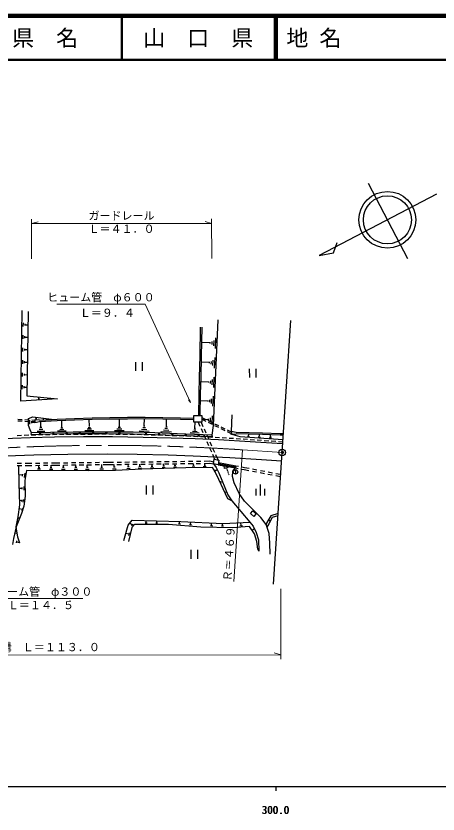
# Model space of a CAD drawing. Units: millimetres, scale not verified. Extents: x 40000 to 680000, y 20000 to 380000.
# Drawn here: x 309007 to 404813, y 198715 to 380000 of the extents above; entities that cross this region are included whole.
import ezdxf
from ezdxf.enums import TextEntityAlignment as Align

# ---------------------------------------------------------------- set-up
doc = ezdxf.new("R2010")
doc.units = ezdxf.units.MM
doc.header["$LTSCALE"] = 1000
doc.header["$PDMODE"] = 32
doc.header["$PDSIZE"] = 500
doc.linetypes.add('CHAIN', pattern=[18.5, 12, -1.5, 3.5, -1.5])
for name, color, linetype, lineweight in [('M-BGD', 7, 'Continuous', 25), ('M-BMK', 2, 'CHAIN', 13), ('M-BMK-OTRS', 5, 'Continuous', 25), ('M-BMK-SRVR', 3, 'Continuous', 25), ('M-STR-HTXT', 7, 'Continuous', 13), ('M-STR-STRC', 7, 'Continuous', 25), ('M-TTL', 2, 'Continuous', 140), ('M-TTL-BAND', 7, 'Continuous', 25), ('M-TTL-LINE', 7, 'Continuous', 50), ('M-WORK', 1, 'Continuous', 13)]:
    doc.layers.add(name, color=color, linetype=linetype, lineweight=lineweight)
doc.layers.add('M-OTRS', color=6, linetype='Continuous')
doc.layers.add('M-TTL-TXT', color=7, linetype='Continuous')
doc.styles.add('ＭＳ ゴシック', font='')
doc.styles.get('ＭＳ ゴシック').set_extended_font_data('MS Gothic')

# ---------------------------------------------------------------- blocks, each defined once
blk = doc.blocks.new('open_arrow')
at = {"color": 0, "linetype": 'Continuous', "lineweight": -2}
blk.add_lwpolyline([(7.5, 1.25), (0, 0), (7.5, -1.25)], dxfattribs=at)

msp = doc.modelspace()

# ---------------------------------------------------------------- linework, layer by layer
at = {"layer": 'M-BGD'}
for p, q in [((310668, 309469), (310681, 310296)), ((311085, 309669), (311091, 310083)), ((354800, 310979), (353768, 287000)), ((311088, 309876), (311708, 309867)), ((310624, 306636), (310637, 307467)), ((311042, 306838), (311049, 307253)), ((311046, 307045), (311669, 307036)), ((354324, 306914), (354218, 304435)), ((310579, 303799), (310592, 304634)), ((353032, 305728), (351173, 305808)), ((353038, 305883), (353025, 305573)), ((353458, 306020), (353432, 305400)), ((353885, 306312), (353831, 305072)), ((311000, 304001), (311007, 304419)), ((311003, 304210), (311630, 304200)), ((310534, 300958), (310548, 301797)), ((310957, 301161), (310964, 301581)), ((310961, 301371), (311590, 301361)), ((336157, 301391), (336159, 299391)), ((337657, 301393), (337659, 299393)), ((352879, 301249), (351081, 301327)), ((352886, 301399), (352873, 301099)), ((353292, 301532), (353266, 300932)), ((353704, 301815), (353653, 300615)), ((354130, 302397), (354027, 299999)), ((361978, 299880), (361981, 297880)), ((363478, 299882), (363481, 297882)), ((310490, 298113), (310503, 298956)), ((310915, 298317), (310921, 298739)), ((310918, 298528), (311551, 298518)), ((353528, 297398), (353478, 296238)), ((353939, 297961), (353839, 295642)), ((310445, 295263), (310458, 296111)), ((310872, 295468), (310879, 295892)), ((310875, 295680), (311511, 295670)), ((352730, 296851), (350991, 296926)), ((352736, 296996), (352724, 296706)), ((353129, 297124), (353104, 296545)), ((314357, 293063), (314055, 293043)), ((314206, 293053), (314182, 293430)), ((352581, 292533), (350897, 292605)), ((352587, 292673), (352575, 292392)), ((352967, 292797), (352943, 292236)), ((353353, 293062), (353305, 291939)), ((353752, 293607), (353655, 291362)), ((310420, 288274), (309421, 288324)), ((312018, 288194), (311019, 288244)), ((313380, 288719), (313747, 288675)), ((313564, 288697), (313508, 288239)), ((315074, 288515), (315296, 288488)), ((315185, 288501), (315151, 288224)), ((325661, 286800), (325656, 288361)), ((332472, 286848), (332482, 288491)), ((338129, 286807), (338184, 288536)), ((343145, 286683), (343203, 288468)), ((352172, 288265), (351288, 288694)), ((352629, 288279), (351291, 288337)), ((352167, 287879), (351291, 288303)), ((352639, 288502), (352619, 288057)), ((353094, 288706), (353056, 287814)), ((353559, 289133), (353482, 287349)), ((357919, 285604), (358100, 289431)), ((310446, 287923), (309447, 287973)), ((312044, 287843), (311045, 287893)), ((312141, 287291), (312142, 288207)), ((312600, 287520), (312600, 287978)), ((312600, 287749), (313287, 287749)), ((313262, 288132), (312617, 288164)), ((313285, 287780), (312643, 287812)), ((314901, 286533), (314451, 286524)), ((314676, 286528), (314649, 287877)), ((319529, 286676), (319287, 286673)), ((319408, 286674), (319387, 288123)), ((325923, 286454), (325402, 286452)), ((325791, 286800), (325531, 286799)), ((332743, 286482), (332196, 286485)), ((332608, 286847), (332335, 286849)), ((338404, 286414), (337828, 286432)), ((338273, 286803), (337985, 286812)), ((343294, 286679), (342997, 286688)), ((349624, 286278), (349689, 287827)), ((350856, 286751), (350375, 287833)), ((351537, 286694), (351029, 287838)), ((353607, 287180), (352707, 287617)), ((353612, 287567), (352712, 288003)), ((353768, 287000), (353500, 284778)), ((355046, 286482), (354146, 286918)), ((355051, 286868), (354152, 287305)), ((356491, 286170), (355591, 286607)), ((310295, 284676), (309297, 284627)), ((311893, 284754), (310895, 284705)), ((312567, 284787), (312493, 284783)), ((313493, 284805), (312567, 284787)), ((315593, 285647), (313795, 285611)), ((315092, 284837), (314092, 284817)), ((315134, 286088), (314235, 286070)), ((316692, 284869), (315692, 284849)), ((318292, 284892), (317292, 284878)), ((320388, 285722), (318456, 285695)), ((319892, 284915), (318892, 284901)), ((319900, 286037), (318934, 286024)), ((319654, 286356), (319171, 286349)), ((321491, 284938), (320491, 284924)), ((323091, 284950), (322091, 284946)), ((324691, 284955), (323691, 284952)), ((326706, 285763), (324624, 285755)), ((326184, 286108), (325143, 286104)), ((326291, 284961), (325291, 284958)), ((327891, 284967), (326891, 284963)), ((329322, 284972), (328491, 284969)), ((329491, 284971), (329322, 284972)), ((331091, 284962), (330091, 284968)), ((333560, 285747), (331370, 285760)), ((332691, 284952), (331691, 284958)), ((333015, 286115), (331920, 286122)), ((334291, 284942), (333291, 284948)), ((335594, 284934), (334891, 284939)), ((335891, 284925), (335594, 284934)), ((337490, 284874), (336491, 284906)), ((339244, 285618), (336939, 285692)), ((338680, 286021), (337528, 286057)), ((339089, 284822), (338090, 284854)), ((340544, 284776), (339689, 284803)), ((340689, 284771), (340544, 284776)), ((342288, 284719), (341288, 284752)), ((344297, 285455), (341917, 285532)), ((343715, 285871), (342525, 285909)), ((343430, 286277), (342835, 286296)), ((343887, 284668), (342887, 284700)), ((345486, 284616), (344487, 284648)), ((350613, 285201), (348547, 285288)), ((350111, 285567), (349078, 285611)), ((349867, 285922), (349351, 285944)), ((349753, 286272), (349494, 286283)), ((351505, 285288), (351099, 286202)), ((352154, 283826), (351748, 284740)), ((352186, 285231), (351781, 286145)), ((352835, 283769), (352430, 284683)), ((356486, 285784), (355586, 286220)), ((357901, 285097), (357026, 285522)), ((357915, 285480), (357031, 285908)), ((359931, 284391), (357815, 285013)), ((361795, 284449), (361836, 285006)), ((364228, 284253), (364277, 284928)), ((366767, 284396), (366800, 284847)), ((347085, 284550), (346086, 284592)), ((348683, 284482), (347684, 284524)), ((350282, 284414), (349283, 284456)), ((351880, 284346), (350881, 284389)), ((352803, 282363), (352397, 283277)), ((353479, 284278), (352480, 284321)), ((353485, 282307), (353079, 283221)), ((353600, 284271), (353479, 284278)), ((355197, 284175), (354199, 284235)), ((356795, 284079), (355796, 284139)), ((358392, 283983), (357393, 284043)), ((359895, 283892), (358991, 283947)), ((359989, 283886), (359895, 283892)), ((361584, 283770), (360587, 283842)), ((362018, 284433), (361572, 284465)), ((363180, 283654), (362183, 283726)), ((364776, 283538), (363779, 283610)), ((364498, 284234), (363958, 284273)), ((366372, 283422), (365374, 283494)), ((367045, 284074), (366445, 284118)), ((366917, 284385), (366617, 284407)), ((367968, 283306), (366970, 283378)), ((369564, 283203), (368566, 283263)), ((353452, 280901), (353046, 281815)), ((354134, 280844), (353728, 281758)), ((354176, 279271), (353695, 280353)), ((354885, 279151), (354377, 280296)), ((309295, 278392), (310295, 278404)), ((309300, 277872), (310300, 277884)), ((311095, 278413), (311793, 278421)), ((311100, 277893), (311799, 277901)), ((311793, 278421), (312638, 278431)), ((311799, 277901), (312644, 277911)), ((313438, 278440), (314438, 278452)), ((313444, 277920), (314444, 277932)), ((314406, 277383), (314042, 277384)), ((314224, 277383), (314225, 277930)), ((315238, 278461), (316238, 278473)), ((315244, 277941), (316244, 277953)), ((317171, 277393), (316792, 277393)), ((316982, 277393), (316983, 277962)), ((317038, 278483), (317882, 278492)), ((317044, 277963), (317888, 277972)), ((317882, 278492), (318980, 278505)), ((317888, 277972), (318986, 277985)), ((319968, 277403), (319574, 277403)), ((319771, 277403), (319772, 277995)), ((319780, 278515), (320780, 278526)), ((319786, 277995), (320786, 278006)), ((321580, 278536), (322580, 278548)), ((321586, 278016), (322586, 278028)), ((322795, 277412), (322386, 277413)), ((322591, 277413), (322592, 278028)), ((323380, 278557), (324380, 278569)), ((323386, 278037), (324386, 278049)), ((325413, 277422), (324989, 277422)), ((325180, 278578), (326180, 278590)), ((325186, 278058), (326186, 278070)), ((325201, 277422), (325203, 278058)), ((326979, 278599), (327979, 278611)), ((326986, 278079), (327986, 278091)), ((328681, 277465), (328258, 277459)), ((328470, 277462), (328461, 278097)), ((328779, 278620), (329877, 278633)), ((328785, 278100), (329883, 278113)), ((329877, 278633), (331153, 278648)), ((329883, 278113), (331134, 278128)), ((331537, 277502), (331116, 277496)), ((331327, 277499), (331318, 278130)), ((331934, 278138), (332933, 278150)), ((331953, 278658), (332953, 278670)), ((333733, 278159), (334733, 278171)), ((333753, 278679), (334753, 278691)), ((334736, 277566), (334329, 277550)), ((334533, 277558), (334509, 278168)), ((335533, 278181), (336533, 278193)), ((335553, 278701), (336553, 278713)), ((337315, 277634), (336933, 277619)), ((337124, 277626), (337101, 278199)), ((337333, 278202), (338333, 278214)), ((337353, 278722), (338353, 278734)), ((339133, 278224), (340133, 278236)), ((339153, 278744), (340153, 278756)), ((340105, 277675), (339729, 277663)), ((339917, 277669), (339898, 278233)), ((340933, 278245), (341933, 278257)), ((340953, 278765), (341953, 278777)), ((342907, 277388), (342197, 277365)), ((342718, 277737), (342363, 277726)), ((342540, 277732), (342523, 278264)), ((342733, 278267), (343733, 278279)), ((342753, 278787), (343753, 278799)), ((344533, 278288), (345533, 278300)), ((344552, 278808), (345552, 278820)), ((345460, 277480), (344800, 277458)), ((345284, 277805), (344954, 277794)), ((345119, 277799), (345103, 278295)), ((346332, 278310), (347332, 278321)), ((346352, 278830), (347352, 278842)), ((348132, 278331), (349132, 278343)), ((348152, 278851), (349152, 278863)), ((349628, 277535), (348978, 277530)), ((349463, 277859), (349138, 277856)), ((349300, 277857), (349296, 278345)), ((349932, 278353), (350932, 278364)), ((349952, 278873), (350952, 278885)), ((352176, 277573), (351532, 277568)), ((352012, 277894), (351690, 277891)), ((351732, 278374), (352982, 278389)), ((351752, 278894), (353028, 278909)), ((351851, 277893), (351848, 278375)), ((352982, 278389), (353816, 278230)), ((353028, 278909), (353902, 278743)), ((354883, 278038), (358817, 277319)), ((354926, 278295), (358864, 277575)), ((354969, 278551), (358911, 277830)), ((355374, 277948), (355468, 278460)), ((355866, 277858), (355960, 278370)), ((356358, 277769), (356452, 278280)), ((356850, 277679), (356943, 278190)), ((357072, 277638), (357129, 277423)), ((357342, 277589), (357435, 278100)), ((357834, 277499), (357927, 278010)), ((358325, 277409), (358419, 277920)), ((358911, 277830), (358817, 277319)), ((358911, 277830), (359506, 277720)), ((360293, 277574), (360888, 277464)), ((360888, 277464), (361940, 277264)), ((310421, 275696), (309673, 275802)), ((310456, 275945), (310385, 275447)), ((310989, 276124), (310849, 275128)), ((314587, 277019), (313859, 277020)), ((317360, 277013), (316602, 277015)), ((320164, 277008), (319376, 277009)), ((323000, 277002), (322180, 277004)), ((325625, 276997), (324776, 276999)), ((328898, 277045), (328053, 277034)), ((331753, 277084), (330912, 277073)), ((334956, 277167), (334142, 277135)), ((337521, 277260), (336757, 277229)), ((340306, 277306), (339554, 277281)), ((354320, 276522), (354088, 276888)), ((354204, 276705), (354662, 276995)), ((358816, 277319), (359411, 277209)), ((358845, 276929), (358846, 275929)), ((360197, 277063), (360792, 276952)), ((360792, 276952), (361875, 276747)), ((362661, 276597), (363644, 276411)), ((362726, 277114), (363709, 276927)), ((364430, 276261), (365412, 276075)), ((364495, 276778), (365477, 276591)), ((366198, 275925), (367180, 275739)), ((366263, 276442), (367246, 276255)), ((367966, 275589), (369050, 275383)), ((368031, 276106), (369084, 275906)), ((355570, 273956), (355434, 274250)), ((355502, 274103), (355869, 274273)), ((310360, 272693), (309743, 272687)), ((310358, 272899), (310362, 272488)), ((310768, 273109), (310776, 272286)), ((338582, 273324), (338584, 271324)), ((340082, 273326), (340084, 271326)), ((363444, 272588), (363446, 271088)), ((364443, 273589), (364446, 271089)), ((365444, 272590), (365446, 271090)), ((310682, 270169), (310598, 269523)), ((356620, 271686), (356521, 271900)), ((356570, 271793), (356838, 271917)), ((310317, 269889), (309832, 269952)), ((310338, 270050), (310296, 269727)), ((357999, 269869), (362106, 265011)), ((310397, 267855), (309745, 268044)), ((310472, 268115), (310321, 267594)), ((309734, 265894), (309469, 266004)), ((309778, 266000), (309690, 265788)), ((335392, 264356), (334875, 264822)), ((338792, 264807), (338331, 264806)), ((338562, 264807), (338560, 265383)), ((341167, 264812), (340764, 264811)), ((340965, 264811), (340965, 265316)), ((346111, 264614), (346157, 265172)), ((348621, 264407), (348674, 265053)), ((353401, 264148), (353418, 264816)), ((355888, 264082), (355904, 264692)), ((360099, 264158), (360047, 264901)), ((365937, 264904), (365766, 264496)), ((366636, 265290), (366274, 265497)), ((366719, 265435), (366554, 265145)), ((335578, 264563), (335206, 264149)), ((346334, 264596), (345888, 264633)), ((348879, 264386), (348362, 264429)), ((353668, 264141), (353133, 264155)), ((356132, 264076), (355644, 264089)), ((360397, 264179), (359802, 264137)), ((362939, 263224), (362790, 263444)), ((362865, 263334), (363139, 263521)), ((366370, 264654), (365963, 263911)), ((308879, 262609), (309266, 262524)), ((334638, 262293), (333937, 262458)), ((334704, 262574), (334572, 262013)), ((309098, 260293), (309173, 260768)), ((309135, 260531), (309848, 260417)), ((348692, 258694), (348695, 256694)), ((350192, 258696), (350195, 256696))]:
    msp.add_line(p, q, dxfattribs=at)
for points in [[(318460, 293030), (310101, 292485), (310425, 313103)], [(311750, 312873), (311484, 293683), (318460, 293030)], [(350508, 289151), (350608, 294150), (350693, 297948), (350788, 302730), (350926, 309310)], [(350828, 289153), (350928, 294143), (351013, 297941), (351108, 302723), (351246, 309303)], [(312557, 285287), (312201, 285988), (311841, 286945), (311842, 288554), (312817, 288915), (317091, 288398)], [(314317, 288179), (313254, 288257), (313293, 287659), (314334, 287860)], [(314317, 288179), (318329, 288395), (322315, 288576), (326319, 288702), (330307, 288790), (334319, 288829), (338329, 288857), (342332, 288809), (346354, 288713), (349312, 288648)], [(314334, 287860), (318344, 288076), (322327, 288256), (326328, 288382), (330312, 288470), (334321, 288509), (338328, 288537), (342326, 288489), (346347, 288393), (349314, 288327)], [(353500, 284778), (345634, 285112), (340560, 285276), (335604, 285434), (329322, 285472), (322010, 285446), (316842, 285372), (312557, 285287)], [(353483, 284378), (345619, 284712), (340547, 284876), (335596, 285034), (329322, 285072), (322014, 285046), (316849, 284972), (312565, 284887)], [(358975, 285417), (357919, 285604), (357898, 285004), (358964, 285098)], [(369668, 284772), (368980, 284776), (364949, 284907), (358964, 285098)], [(369689, 285092), (368986, 285096), (364959, 285227), (358975, 285417)], [(369597, 283702), (368522, 283767), (359931, 284391)], [(309042, 263935), (309515, 266225), (309864, 268980), (309704, 273881), (309642, 277733)], [(357999, 269869), (357115, 270329), (354564, 275844), (353581, 277400), (347575, 277353), (337548, 277017), (331570, 276782), (325389, 276697), (311377, 276725), (311055, 274443), (311088, 270957), (310787, 268657), (310297, 266968), (309042, 263935)], [(353816, 278231), (354442, 277408), (355055, 276255), (357130, 271204), (357999, 269869)], [(357129, 277423), (356380, 277226), (356231, 277792)], [(366682, 257721), (366664, 260210), (366472, 262407), (365766, 264496), (364610, 266059), (362615, 268064), (360881, 269814), (359697, 271551), (358540, 273957), (358149, 275364), (358269, 276580), (358816, 277319)], [(368499, 267014), (366849, 266485), (365937, 264904)], [(333456, 260883), (334507, 264324), (335355, 265472), (346425, 265165), (356026, 264686), (362106, 265011)], [(362106, 265011), (362875, 264084), (363538, 262669), (364029, 260964), (364164, 258395), (363932, 258883), (363689, 260602), (363182, 262334), (362051, 263996), (358190, 263721), (350992, 263911), (343647, 264517), (335926, 264502), (335303, 263809), (334557, 260640)], [(368464, 266477), (367186, 266068), (366370, 264654)], [(309042, 263935), (308473, 261335), (308256, 259972)], [(309901, 260272), (309413, 261595), (309042, 263935)]]:
    msp.add_lwpolyline(points, dxfattribs=at)
for points in [[(351285, 289157), (349308, 289141), (349318, 287824), (351295, 287840)], [(355065, 279121), (354885, 278052), (353816, 278231), (353996, 279301)], [(363030, 266334), (362262, 266968), (362778, 267594), (363546, 266960)]]:
    msp.add_lwpolyline(points, close=True, dxfattribs=at)
for centre, radius in [((314494, 285038), 100), ((314494, 285038), 100), ((314494, 285038), 100), ((317494, 285093), 100), ((317494, 285093), 100), ((317494, 285093), 100), ((320494, 285136), 100), ((320494, 285136), 100), ((320494, 285136), 100), ((323495, 285164), 100), ((323495, 285164), 100), ((323495, 285164), 100), ((326495, 285175), 100), ((326495, 285175), 100), ((326495, 285175), 100), ((329496, 285184), 112), ((329496, 285184), 100), ((329496, 285184), 100), ((329496, 285184), 100), ((332496, 285166), 112), ((332496, 285166), 100), ((332496, 285166), 100), ((332496, 285166), 100), ((338498, 285054), 112), ((338498, 285054), 100), ((338498, 285054), 100), ((338498, 285054), 100), ((341496, 284958), 112), ((341496, 284958), 100), ((341496, 284958), 100), ((341496, 284958), 100), ((344494, 284861), 112), ((344494, 284861), 100), ((344494, 284861), 100), ((344494, 284861), 100), ((347493, 284745), 100), ((347493, 284745), 100), ((347493, 284745), 100), ((350491, 284618), 100), ((350491, 284618), 100), ((350491, 284618), 100), ((358846, 276429), 500)]:
    msp.add_circle(centre, radius, dxfattribs=at)
for centre, radius, start, end in [((312562, 285037), 150, 91.13349, 271.13349), ((314494, 285038), 188, 324.26359, 218.00339), ((314494, 285038), 150, 312.54311, 229.72387), ((314494, 285038), 112, 271.13351, 271.13347), ((317494, 285093), 188, 323.9496, 217.68939), ((317494, 285093), 150, 312.22912, 229.40987), ((317494, 285093), 112, 270.81952, 270.81947), ((320494, 285136), 188, 323.9496, 217.68939), ((320494, 285136), 150, 312.22912, 229.40987), ((320494, 285136), 112, 270.81952, 270.81947), ((323495, 285164), 188, 323.34035, 217.08015), ((323495, 285164), 150, 311.61987, 228.80063), ((323495, 285164), 112, 270.21028, 270.21022), ((326495, 285175), 188, 323.34035, 217.08015), ((326495, 285175), 150, 311.61987, 228.80063), ((326495, 285175), 112, 270.21028, 270.21022), ((329496, 285184), 188, 322.78299, 216.52279), ((329496, 285184), 150, 311.06251, 228.24327), ((332496, 285166), 188, 322.78299, 216.52279), ((332496, 285166), 150, 311.06251, 228.24327), ((338498, 285054), 188, 321.29518, 215.03498), ((338498, 285054), 150, 309.5747, 226.75546), ((341496, 284958), 188, 321.27803, 215.01782), ((341496, 284958), 150, 309.55755, 226.7383), ((344494, 284861), 188, 321.27803, 215.01782), ((344494, 284861), 150, 309.55755, 226.7383), ((347493, 284745), 188, 320.70186, 214.44165), ((347493, 284745), 150, 308.98138, 226.16213), ((347493, 284745), 112, 267.57177, 267.57174), ((350491, 284618), 188, 320.70186, 214.44165), ((350491, 284618), 150, 308.98138, 226.16213), ((350491, 284618), 112, 267.57177, 267.57174), ((353489, 284528), 150, 267.57176, 87.57176)]:
    msp.add_arc(centre, radius, start, end, dxfattribs=at)
at = {"layer": 'M-BMK'}
msp.add_line((360413, 281445), (369410, 280853), dxfattribs=at)
msp.add_arc((329621, -186543), 469000, 86.23558, 94.41584, dxfattribs=at)
at = {"layer": 'M-BMK-OTRS'}
for p, q in [((369410, 280853), (371379, 310788)), ((367440, 250917), (369410, 280853))]:
    msp.add_line(p, q, dxfattribs=at)
at = {"layer": 'M-BMK-SRVR'}
msp.add_line((397944, 324828), (389027, 341931), dxfattribs=at)
msp.add_lwpolyline([(404437, 339485), (377835, 325616), (381063, 326182), (381937, 328557)], dxfattribs=at)
for centre, radius in [((393323, 333691), 6451), ((393323, 333691), 5458), ((369410, 280853), 750)]:
    msp.add_circle(centre, radius, dxfattribs=at)
at = {"layer": 'M-OTRS'}
msp.add_point((369498, 280852), dxfattribs=at)
at = {"layer": 'M-STR-HTXT'}
for p, q in [((312508, 333835), (312518, 324835)), ((353426, 333882), (353436, 324882)), ((312509, 332835), (314009, 333237)), ((312509, 332835), (353427, 332882)), ((353427, 332882), (351927, 333281)), ((360413, 281445), (358443, 251509)), ((369133, 233901), (369114, 249901)), ((256978, 234771), (369132, 234901)), ((369132, 234901), (367631, 235299))]:
    msp.add_line(p, q, dxfattribs=at)
for points in [[(348631, 292180), (338337, 314541), (318259, 314517)], [(296038, 261641), (304123, 247657), (324201, 247681)]]:
    msp.add_lwpolyline(points, dxfattribs=at)
at = {"layer": 'M-STR-STRC'}
for points in [[(262020, 280787), (266115, 280986), (270483, 281288), (287712, 282626), (297340, 283379), (303046, 283780), (308225, 284075), (312214, 284239), (317786, 284377), (324342, 284457), (330952, 284438), (337864, 284348), (344263, 284182), (349711, 284003)], [(349711, 284003), (354962, 283772), (362132, 283339), (369541, 282849)], [(349254, 280021), (343557, 280199), (336494, 280363), (329692, 280468), (320772, 280407), (313032, 280252), (306811, 280017), (301084, 279653), (290393, 278819), (278692, 277907)], [(369278, 278857), (364709, 279155), (357550, 279628), (352538, 279891), (349254, 280021)]]:
    msp.add_lwpolyline(points, dxfattribs=at)
at = {"layer": 'M-TTL'}
msp.add_line((680000, 380000), (40000, 380000), dxfattribs=at)
at = {"layer": 'M-TTL-BAND'}
for p, q in [((40000, 205000), (579000, 205000)), ((368000, 205000), (368000, 204000))]:
    msp.add_line(p, q, dxfattribs=at)
at = {"layer": 'M-TTL-LINE'}
for p, q in [((333000, 380000), (333000, 370000)), ((367750, 380000), (367750, 370000)), ((368250, 380000), (368250, 370000)), ((40000, 370000), (680000, 370000))]:
    msp.add_line(p, q, dxfattribs=at)
at = {"layer": 'M-WORK'}
for points in [[(355016, 278449), (355000, 278454), (354982, 278487)], [(355398, 278173), (355382, 278178), (355314, 278227), (355303, 278249), (355280, 278265), (355264, 278270), (355219, 278303), (355213, 278314), (355185, 278313), (355163, 278329), (355129, 278340), (355118, 278362), (355101, 278367), (355056, 278400)], [(355601, 278027), (355578, 278043), (355561, 278048), (355550, 278070), (355533, 278076), (355522, 278098), (355505, 278103), (355493, 278125)], [(355842, 277859), (355825, 277892), (355802, 277909), (355786, 277914), (355780, 277925), (355757, 277941)], [(356061, 277708), (356055, 277719), (356022, 277730), (356016, 277741)], [(356212, 277633), (356195, 277639), (356190, 277649), (356179, 277644), (356173, 277655), (356139, 277665)], [(356302, 277541), (356291, 277535), (356274, 277568)], [(356873, 277252), (356867, 277263), (356873, 277279), (356861, 277301)], [(357062, 276595), (357068, 276612), (357056, 276634), (357067, 276667), (357021, 276755), (356998, 276772), (356969, 276827), (356975, 276843), (356957, 276876), (356957, 276904), (356940, 276937), (356939, 276965), (356916, 277008), (356916, 277036), (356910, 277047), (356910, 277075), (356898, 277097), (356898, 277125), (356880, 277158), (356886, 277174)], [(357173, 276304), (357161, 276325), (357167, 276342), (357155, 276364), (357139, 276369), (357104, 276435)], [(357266, 276072), (357243, 276089), (357226, 276122), (357204, 276138), (357186, 276171), (357186, 276198)], [(357371, 275764), (357376, 275781), (357359, 275814), (357364, 275830), (357324, 275907), (357324, 275935)]]:
    msp.add_lwpolyline(points, dxfattribs=at)

# ---------------------------------------------------------------- block references
at = {"layer": 'M-STR-HTXT', "xscale": 100, "yscale": 100, "rotation": 114.7}
msp.add_blockref('open_arrow', (348631, 292180), dxfattribs=at)

# ---------------------------------------------------------------- texts
at = {"layer": 'M-STR-HTXT', "style": 'ＭＳ ゴシック'}
for s, p in [('ガードレール', (332968, 333159)), ('側\u3000\u3000溝\u3000Ｌ＝１１３．０', (313054, 235136))]:
    msp.add_text(s, height=1833, rotation=0.066, dxfattribs=at).set_placement(p, align=Align.BOTTOM_CENTER)
msp.add_text('Ｌ＝４１．０', height=1833, rotation=0.066, dxfattribs=at).set_placement((332969, 332559), align=Align.TOP_CENTER)
for s, p in [('ヒューム管\u3000φ６００', (328296, 316079)), ('Ｌ＝９．４', (329749, 312559)), ('ヒューム管\u3000φ３００', (314160, 249219)), ('Ｌ＝１４．５', (314686, 246168))]:
    msp.add_text(s, height=1833, rotation=0.066, dxfattribs=at).set_placement(p, align=Align.MIDDLE_CENTER)
msp.add_text('Ｒ＝４６９', height=1833, rotation=86.236, dxfattribs=at).set_placement((358443, 251509), align=Align.BOTTOM_LEFT)
at = {"layer": 'M-TTL-BAND', "style": 'ＭＳ ゴシック'}
for p in [(367844, 198195), (368000, 198195)]:
    msp.add_text('300.0', height=1833, dxfattribs=at).set_placement(p, align=Align.BOTTOM_CENTER)
at = {"layer": 'M-TTL-TXT', "style": 'ＭＳ ゴシック'}
for s, p in [('県\u3000名', (315625, 375000)), ('山\u3000口\u3000県', (350375, 375000))]:
    msp.add_text(s, height=3666, dxfattribs=at).set_placement(p, align=Align.MIDDLE_CENTER)
msp.add_text('地 名', height=3666, dxfattribs=at).set_placement((370380, 375000), align=Align.MIDDLE_LEFT)

doc.saveas('drawing.dxf')
